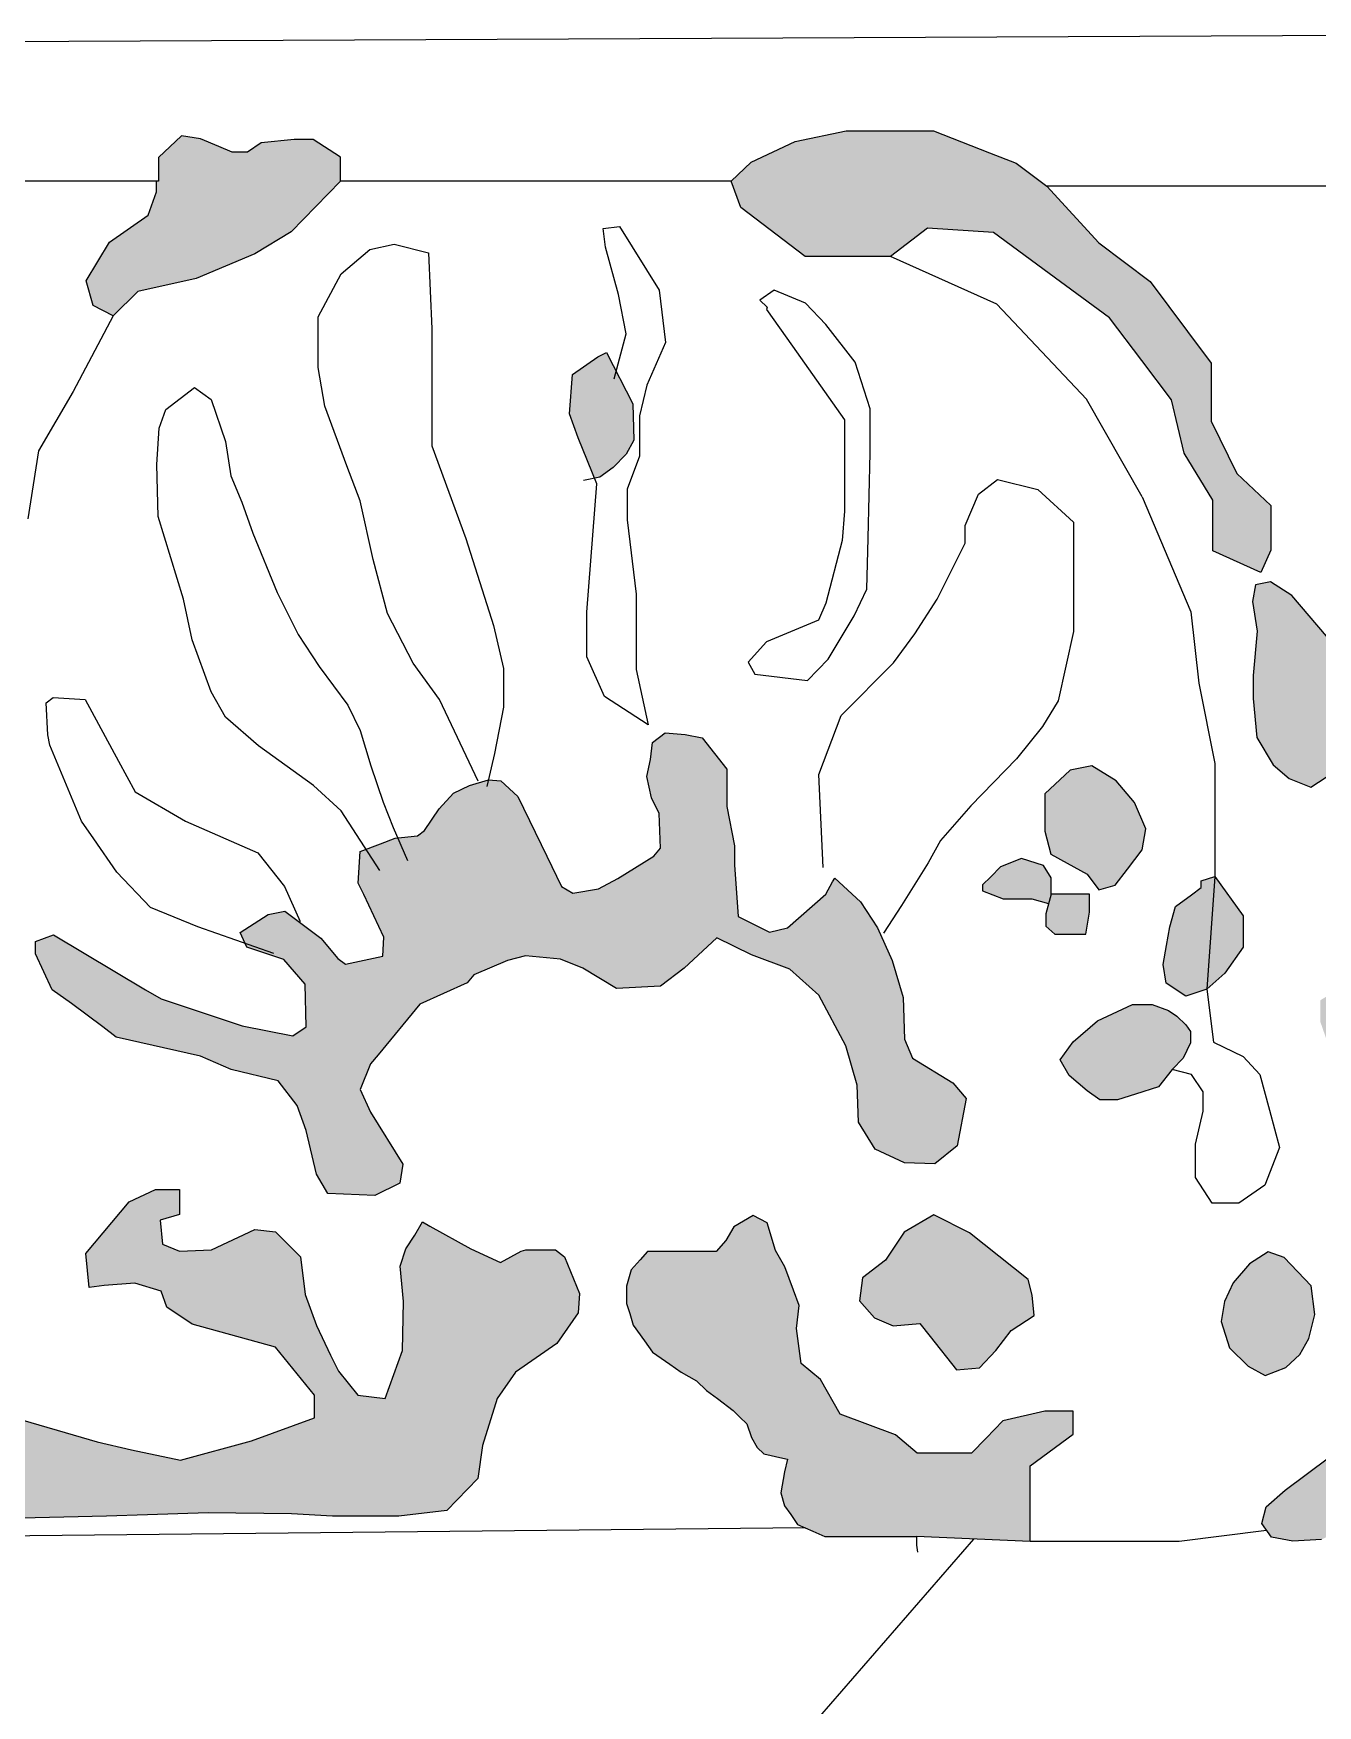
# Model space of a CAD drawing. Header units: inches. Extents: x 155 to 361, y 91 to 381.
# Drawn here: x 344.572 to 345.967, y 305.314 to 307.129 of the extents above; entities that cross this region are included whole.
import ezdxf

# ---------------------------------------------------------------- set-up
doc = ezdxf.new("R2010")
doc.units = ezdxf.units.IN
doc.header["$MEASUREMENT"] = 0
doc.layers.add('çziigi', color=10, linetype='Continuous')

msp = doc.modelspace()

# ---------------------------------------------------------------- hatches: boundary and pattern name
at = {"layer": 'çziigi'}
h = msp.add_hatch(color=256, dxfattribs=at)
h.dxf.hatch_style = 1
h.paths.add_polyline_path([(344.6969, 306.9319), (344.7058, 306.9573), (344.7058, 306.9691), (344.7078, 306.9691), (344.7078, 306.9946), (344.7329, 307.0182), (344.7536, 307.0151), (344.7735, 307.0066), (344.7878, 307.0005), (344.8047, 307.0005), (344.8196, 307.0107), (344.8552, 307.0142), (344.8759, 307.0142), (344.9056, 306.9951), (344.9056, 306.9691), (344.8521, 306.9141), (344.8126, 306.89), (344.749, 306.8633), (344.6855, 306.8493), (344.6588, 306.8226), (344.6371, 306.834), (344.6295, 306.8607), (344.6549, 306.9027)])
h = msp.add_hatch(color=256, dxfattribs=at)
h.dxf.hatch_style = 1
h.paths.add_polyline_path([(345.3299, 306.9691), (345.3517, 306.9895), (345.3994, 307.0122), (345.4547, 307.0235), (345.5496, 307.0235), (345.6104, 306.9999), (345.6395, 306.9886), (345.6726, 306.9634), (345.7294, 306.9019), (345.785, 306.8602), (345.8256, 306.8057), (345.8511, 306.7715), (345.8511, 306.7084), (345.879, 306.6516), (345.916, 306.6168), (345.916, 306.5682), (345.9053, 306.5442), (345.8532, 306.5676), (345.8532, 306.6226), (345.8221, 306.6736), (345.8082, 306.7316), (345.7758, 306.7744), (345.7409, 306.8205), (345.6754, 306.8687), (345.615, 306.9131), (345.5433, 306.9181), (345.5029, 306.8873), (345.4104, 306.8873), (345.3405, 306.9404)])
h.paths.add_polyline_path([(345.6707, 306.2632), (345.6707, 306.304), (345.6982, 306.3297), (345.7217, 306.3344), (345.7479, 306.318), (345.7679, 306.2945), (345.7802, 306.2658), (345.7764, 306.2432), (345.7603, 306.2221), (345.747, 306.2047), (345.7293, 306.1996), (345.7165, 306.2167), (345.6948, 306.2287), (345.677, 306.2385)])
h.paths.add_polyline_path([(345.6029, 306.205), (345.6118, 306.2138), (345.6226, 306.2246), (345.6454, 306.2338), (345.6691, 306.2262), (345.6773, 306.2126), (345.6773, 306.1948), (345.6747, 306.1849), (345.6565, 306.1898), (345.6254, 306.1898), (345.6029, 306.1986)])
h.paths.add_polyline_path([(345.6716, 306.1736), (345.6773, 306.1948), (345.7005, 306.1948), (345.7191, 306.1948), (345.7191, 306.1752), (345.7153, 306.1515), (345.6815, 306.1515), (345.6716, 306.16)])
h.paths.add_polyline_path([(345.8551, 306.214), (345.886, 306.1713), (345.886, 306.1373), (345.866, 306.1092), (345.8464, 306.0918)])
h.paths.add_polyline_path([(345.7013, 306.0346), (345.7277, 306.0575), (345.7659, 306.0752), (345.787, 306.0752), (345.8049, 306.0685), (345.814, 306.0624), (345.8236, 306.0529), (345.8287, 306.0457), (345.8287, 306.0336), (345.821, 306.0167), (345.809, 306.0047), (345.7941, 305.9858), (345.7692, 305.9778), (345.7497, 305.9716), (345.7304, 305.9716), (345.7165, 305.9813), (345.6969, 305.998), (345.6874, 306.0152)])
h.paths.add_polyline_path([(345.4692, 305.7535), (345.4724, 305.7783), (345.4975, 305.7977), (345.5177, 305.8278), (345.5499, 305.8469), (345.5886, 305.8273), (345.6525, 305.7765), (345.6567, 305.7595), (345.6591, 305.7373), (345.6341, 305.7212), (345.6172, 305.6993), (345.5995, 305.6808), (345.5745, 305.6785), (345.5459, 305.7147), (345.5349, 305.7287), (345.506, 305.7263), (345.4855, 305.7348)])
h.paths.add_polyline_path([(345.8622, 305.731), (345.8659, 305.7526), (345.875, 305.773), (345.8929, 305.7934), (345.913, 305.8066), (345.9306, 305.8003), (345.96, 305.7696), (345.9638, 305.7385), (345.9575, 305.7125), (345.9475, 305.6953), (345.9324, 305.6811), (345.9099, 305.6724), (345.8914, 305.6824), (345.8713, 305.7022)])
h.paths.add_polyline_path([(345.8026, 306.1392), (345.8063, 306.1595), (345.8125, 306.1816), (345.8298, 306.1942), (345.8404, 306.202), (345.8404, 306.2093), (345.8551, 306.214), (345.8464, 306.0918), (345.8237, 306.084), (345.8024, 306.0982), (345.799, 306.1187)])
h = msp.add_hatch(color=256, dxfattribs=at)
h.dxf.hatch_style = 1
h.paths.add_polyline_path([(345.1577, 306.7591), (345.1851, 306.7781), (345.1946, 306.7829), (345.2231, 306.7271), (345.2243, 306.6879), (345.216, 306.6725), (345.2017, 306.6582), (345.1874, 306.6475), (345.1815, 306.6463), (345.1637, 306.6903), (345.1542, 306.7164)])
h.paths.add_polyline_path([(344.9491, 306.2496), (344.965, 306.2557), (344.9894, 306.2581), (344.9967, 306.2642), (345.0126, 306.2874), (345.0285, 306.3045), (345.0456, 306.313), (345.0663, 306.3191), (345.0798, 306.3179), (345.0981, 306.3008), (345.1298, 306.2362), (345.1457, 306.2032), (345.1579, 306.1959), (345.186, 306.2008), (345.2067, 306.2118), (345.2458, 306.2362), (345.2532, 306.2447), (345.2519, 306.2825), (345.2434, 306.2996), (345.2385, 306.3228), (345.2422, 306.3411), (345.2445, 306.3595), (345.2583, 306.3702), (345.28, 306.3683), (345.2983, 306.3646), (345.3252, 306.3305), (345.3252, 306.2902), (345.3337, 306.2475), (345.3337, 306.2268), (345.3374, 306.1706), (345.3716, 306.1535), (345.3911, 306.1584), (345.4327, 306.195), (345.44, 306.2084), (345.4424, 306.2121), (345.4705, 306.1865), (345.4888, 306.1584), (345.5047, 306.123), (345.5169, 306.0828), (345.5181, 306.0376), (345.5267, 306.0169), (345.5706, 305.99), (345.5853, 305.973), (345.5755, 305.9217), (345.5511, 305.9022), (345.5181, 305.9034), (345.4864, 305.9181), (345.4681, 305.9473), (345.4668, 305.9876), (345.4546, 306.0303), (345.4253, 306.0852), (345.3936, 306.1133), (345.3521, 306.1291), (345.3142, 306.1474), (345.2788, 306.1145), (345.2532, 306.095), (345.2055, 306.0925), (345.1689, 306.1145), (345.1445, 306.1243), (345.1066, 306.1279), (345.0871, 306.123), (345.0505, 306.1072), (345.0431, 306.0986), (344.9918, 306.0755), (344.9467, 306.0206), (344.9381, 306.0108), (344.9271, 305.9827), (344.9381, 305.9583), (344.9735, 305.9019), (344.9699, 305.8811), (344.943, 305.8677), (344.8917, 305.8701), (344.8795, 305.8909), (344.8685, 305.9385), (344.8587, 305.9653), (344.838, 305.9922), (344.7867, 306.0044), (344.7537, 306.019), (344.6621, 306.0397), (344.6475, 306.0507), (344.6133, 306.0763), (344.5925, 306.091), (344.5742, 306.13), (344.5742, 306.1435), (344.5938, 306.1508), (344.6939, 306.091), (344.711, 306.0812), (344.7989, 306.0519), (344.8539, 306.041), (344.8685, 306.0507), (344.8673, 306.0971), (344.8441, 306.1239), (344.8038, 306.1373), (344.7965, 306.1532), (344.827, 306.1727), (344.8453, 306.1764), (344.8844, 306.1471), (344.9027, 306.1251), (344.9112, 306.119), (344.9515, 306.1276), (344.9528, 306.1483), (344.9308, 306.1947), (344.9247, 306.2069), (344.9271, 306.2411)])
h = msp.add_hatch(color=256, dxfattribs=at)
h.dxf.hatch_style = 1
h.paths.add_polyline_path([(346.3832, 306.7144), (346.3908, 306.7246), (346.4056, 306.7358), (346.4271, 306.7468), (346.4436, 306.744), (346.4652, 306.7327), (346.4855, 306.7195), (346.4874, 306.7098), (346.4803, 306.7044), (346.4764, 306.6944), (346.4465, 306.6835), (346.4275, 306.6765), (346.3993, 306.681), (346.3881, 306.6878), (346.3832, 306.6966), (346.3832, 306.7042)])
h.paths.add_polyline_path([(346.2597, 306.6547), (346.2597, 306.6702), (346.2597, 306.6893), (346.2667, 306.712), (346.2761, 306.7188), (346.2831, 306.7327), (346.2916, 306.7327), (346.3005, 306.7284), (346.3042, 306.7171), (346.3243, 306.7047), (346.3251, 306.6928), (346.3251, 306.6769), (346.3251, 306.6557), (346.3251, 306.6416), (346.3251, 306.632), (346.3209, 306.6238), (346.3209, 306.6122), (346.3125, 306.6044), (346.3125, 306.5984), (346.3048, 306.5924), (346.2927, 306.5905), (346.2811, 306.5934), (346.2688, 306.5995), (346.2597, 306.6099), (346.2597, 306.6362)])
h.paths.add_polyline_path([(346.0876, 306.4782), (346.0916, 306.4847), (346.0916, 306.4917), (346.0916, 306.4984), (346.0916, 306.5057), (346.0937, 306.5126), (346.0958, 306.5196), (346.1, 306.5337), (346.1, 306.5442), (346.1, 306.5576), (346.1, 306.5723), (346.1, 306.5984), (346.1, 306.6189), (346.1046, 306.632), (346.1122, 306.638), (346.1245, 306.6477), (346.1341, 306.6597), (346.1433, 306.6711), (346.1523, 306.6776), (346.1696, 306.6741), (346.1772, 306.6612), (346.1836, 306.6502), (346.1951, 306.6308), (346.1951, 306.6007), (346.1943, 306.5768), (346.1891, 306.5551), (346.2001, 306.5482), (346.2165, 306.5237), (346.224, 306.5083), (346.227, 306.4937), (346.2354, 306.4794), (346.2471, 306.4595), (346.2471, 306.4508), (346.2397, 306.4353), (346.2339, 306.4289), (346.2212, 306.4226), (346.2113, 306.4147), (346.1983, 306.409), (346.1916, 306.4025), (346.1879, 306.39), (346.1879, 306.3796), (346.1879, 306.3679), (346.1851, 306.3555), (346.1821, 306.342), (346.1728, 306.3318), (346.164, 306.3221), (346.1522, 306.3092), (346.1398, 306.3007), (346.1246, 306.2903), (346.108, 306.2903), (346.091, 306.2952), (346.0801, 306.3069), (346.0731, 306.3194), (346.0731, 306.3358), (346.0731, 306.3525), (346.0796, 306.3704), (346.0749, 306.4103), (346.0749, 306.4297), (346.0749, 306.4369), (346.0749, 306.4444), (346.0776, 306.4503), (346.08, 306.4557), (346.0833, 306.4631), (346.0876, 306.4725)])
h.paths.add_polyline_path([(345.897, 306.4072), (345.897, 306.4324), (345.9013, 306.4803), (345.8963, 306.5127), (345.8995, 306.5309), (345.9157, 306.5341), (345.9389, 306.5192), (345.9766, 306.475), (345.9861, 306.4551), (345.9861, 306.4224), (345.9903, 306.3985), (345.9903, 306.3469), (345.9856, 306.3282), (345.9596, 306.311), (345.9359, 306.3205), (345.9185, 306.3354), (345.9008, 306.3651)])
h.paths.add_polyline_path([(346.0329, 306.1639), (346.0329, 306.1749), (346.0239, 306.1933), (346.0239, 306.2069), (346.0471, 306.2201), (346.0835, 306.2201), (346.1187, 306.2201), (346.1371, 306.2265), (346.1511, 306.2313), (346.1659, 306.2445), (346.1843, 306.2513), (346.2059, 306.2592), (346.2199, 306.2592), (346.2263, 306.2592), (346.2263, 306.2405), (346.2263, 306.2277), (346.2187, 306.2165), (346.2133, 306.2084), (346.2031, 306.2061), (346.1539, 306.1817), (346.1283, 306.1817), (346.1115, 306.1649), (346.1259, 306.1373), (346.1341, 306.1214), (346.1431, 306.0893), (346.1431, 306.0668), (346.1323, 306.044), (346.121, 306.0202), (346.1035, 306.0116), (346.0839, 306.0021), (346.0671, 306.0021), (346.0559, 306.0021), (346.0503, 305.9912), (346.0455, 305.982), (346.0375, 305.9764), (346.007, 305.9764), (345.9954, 305.9764), (345.9878, 305.9864), (345.9814, 306.0036), (345.9762, 306.0177), (345.9762, 306.038), (345.9698, 306.0564), (345.9698, 306.0797), (345.981, 306.0865), (346.0038, 306.0865), (346.0239, 306.0865), (346.0399, 306.0865), (346.0487, 306.0913), (346.0487, 306.1033), (346.0487, 306.1181), (346.0487, 306.1285), (346.0487, 306.1409), (346.0391, 306.1549)])
h.paths.add_polyline_path([(345.9801, 305.5839), (346.0052, 305.6026), (346.0357, 305.627), (346.0672, 305.681), (346.1092, 305.7284), (346.1243, 305.7194), (346.1243, 305.6911), (346.1261, 305.6548), (346.1543, 305.6227), (346.1543, 305.5915), (346.1154, 305.5423), (346.0741, 305.5281), (346.0396, 305.5231), (346.0043, 305.511), (345.9712, 305.4942), (345.9398, 305.4923), (345.9168, 305.4969), (345.9062, 305.5115), (345.9111, 305.5299), (345.9317, 305.5478), (345.9546, 305.5649)])
h = msp.add_hatch(color=256, dxfattribs=at)
h.dxf.hatch_style = 1
h.paths.add_polyline_path([(344.974, 305.7528), (344.9703, 305.7912), (344.9765, 305.8098), (344.9865, 305.8247), (344.9945, 305.8392), (345.0026, 305.8346), (345.0473, 305.8098), (345.0795, 305.795), (345.1019, 305.8074), (345.1068, 305.8086), (345.1391, 305.8086), (345.149, 305.8012), (345.1652, 305.7615), (345.1639, 305.7404), (345.1404, 305.7069), (345.0957, 305.6759), (345.0758, 305.6474), (345.0597, 305.5965), (345.0547, 305.5606), (345.0212, 305.5259), (344.9691, 305.5197), (344.8971, 305.5197), (344.8524, 305.5221), (344.7618, 305.5234), (344.696, 305.5209), (344.6514, 305.5197), (344.5434, 305.5172), (344.5074, 305.5197), (344.4788, 305.5469), (344.4788, 305.5916), (344.4702, 305.6114), (344.423, 305.6561), (344.4056, 305.6747), (344.3746, 305.6821), (344.3262, 305.7106), (344.2989, 305.7354), (344.2927, 305.7553), (344.2778, 305.7615), (344.253, 305.7602), (344.1884, 305.795), (344.1661, 305.8346), (344.171, 305.8954), (344.2033, 305.9264), (344.253, 305.914), (344.3001, 305.8843), (344.3485, 305.8731), (344.4193, 305.8917), (344.454, 305.9264), (344.4689, 305.9413), (344.4999, 305.9177), (344.521, 305.8532), (344.5037, 305.821), (344.4764, 305.7925), (344.4565, 305.7615), (344.4726, 305.6995), (344.5061, 305.6548), (344.5434, 305.6288), (344.6414, 305.6003), (344.6787, 305.5916), (344.732, 305.5804), (344.809, 305.6015), (344.8772, 305.6263), (344.8772, 305.6511), (344.835, 305.7032), (344.7444, 305.728), (344.7171, 305.7466), (344.7109, 305.764), (344.6824, 305.7726), (344.6489, 305.7702), (344.6327, 305.7677), (344.629, 305.8049), (344.6762, 305.8607), (344.7047, 305.8743), (344.7308, 305.8743), (344.7308, 305.847), (344.7097, 305.8408), (344.7122, 305.8148), (344.7308, 305.8074), (344.7655, 305.8086), (344.8127, 305.8309), (344.835, 305.8284), (344.8623, 305.8012), (344.8673, 305.7602), (344.8797, 305.7268), (344.8946, 305.6945), (344.9033, 305.6772), (344.9244, 305.6511), (344.9542, 305.6474), (344.9728, 305.6995)])
h = msp.add_hatch(color=256, dxfattribs=at)
h.dxf.hatch_style = 1
h.paths.add_polyline_path([(345.2197, 305.7397), (345.2164, 305.7505), (345.2164, 305.7694), (345.2213, 305.7869), (345.2312, 305.798), (345.2391, 305.807), (345.2535, 305.807), (345.2706, 305.807), (345.2954, 305.807), (345.3136, 305.807), (345.3241, 305.819), (345.3328, 305.8338), (345.3537, 305.8459), (345.3691, 305.8382), (345.3779, 305.808), (345.3881, 305.7902), (345.3976, 305.7649), (345.4038, 305.7485), (345.4007, 305.7235), (345.4058, 305.6852), (345.4268, 305.668), (345.4483, 305.6302), (345.5083, 305.6081), (345.5318, 305.588), (345.5559, 305.588), (345.5911, 305.588), (345.6067, 305.6042), (345.625, 305.6231), (345.6706, 305.6335), (345.7012, 305.6335), (345.7012, 305.6087), (345.6548, 305.5742), (345.6548, 305.4921), (345.5313, 305.4975), (345.5133, 305.4975), (345.4896, 305.4975), (345.4701, 305.4975), (345.456, 305.4975), (345.4317, 305.4975), (345.4188, 305.5033), (345.4021, 305.5107), (345.3946, 305.5213), (345.3877, 305.531), (345.3839, 305.5451), (345.388, 305.5677), (345.3911, 305.5816), (345.3862, 305.5827), (345.3655, 305.5873), (345.3583, 305.594), (345.352, 305.6052), (345.347, 305.6198), (345.3394, 305.6272), (345.332, 305.6345), (345.3149, 305.6472), (345.3031, 305.6559), (345.2921, 305.6666), (345.2755, 305.6759), (345.2632, 305.6845), (345.2445, 305.6975), (345.2358, 305.7098), (345.2236, 305.7271)])

# ---------------------------------------------------------------- linework, layer by layer
for p, q in [((346.5093, 307.1294), (343.4915, 307.1154)), ((344.7329, 307.0182), (344.7078, 306.9946)), ((344.7536, 307.0151), (344.7329, 307.0182)), ((344.7735, 307.0066), (344.7536, 307.0151)), ((344.8552, 307.0142), (344.8196, 307.0107)), ((344.8759, 307.0142), (344.8552, 307.0142)), ((344.9056, 306.9951), (344.8759, 307.0142)), ((345.3994, 307.0122), (345.4547, 307.0235)), ((345.4547, 307.0235), (345.5496, 307.0235)), ((345.5496, 307.0235), (345.6104, 306.9999)), ((344.7078, 306.9946), (344.7078, 306.9691)), ((344.7878, 307.0005), (344.7735, 307.0066)), ((344.8047, 307.0005), (344.7878, 307.0005)), ((344.8196, 307.0107), (344.8047, 307.0005)), ((344.9056, 306.9691), (344.9056, 306.9951)), ((345.3517, 306.9895), (345.3994, 307.0122)), ((345.6104, 306.9999), (345.6395, 306.9886)), ((345.3299, 306.9691), (345.3517, 306.9895)), ((345.6395, 306.9886), (345.6726, 306.9634)), ((344.7078, 306.9691), (344.3351, 306.9691)), ((344.7058, 306.9573), (344.7058, 306.9691)), ((344.9056, 306.9691), (344.8521, 306.9141)), ((345.2373, 306.9691), (344.9056, 306.9691)), ((345.3299, 306.9691), (345.2373, 306.9691)), ((345.3405, 306.9404), (345.3299, 306.9691)), ((346.2152, 306.9634), (345.6726, 306.9634)), ((345.6726, 306.9634), (345.7294, 306.9019)), ((344.6969, 306.9319), (344.7058, 306.9573)), ((345.4104, 306.8873), (345.3405, 306.9404)), ((344.6549, 306.9027), (344.6969, 306.9319)), ((344.8521, 306.9141), (344.8126, 306.89)), ((345.191, 306.9175), (345.2088, 306.9197)), ((345.1934, 306.8973), (345.191, 306.9175)), ((345.2088, 306.9197), (345.2516, 306.8508)), ((345.5433, 306.9181), (345.5029, 306.8873)), ((345.615, 306.9131), (345.5433, 306.9181)), ((345.6754, 306.8687), (345.615, 306.9131)), ((344.6295, 306.8607), (344.6549, 306.9027)), ((344.8126, 306.89), (344.749, 306.8633)), ((344.9065, 306.8684), (344.9376, 306.8948)), ((344.9376, 306.8948), (344.964, 306.9007)), ((344.964, 306.9007), (345.0011, 306.8912)), ((345.0011, 306.8912), (345.0047, 306.8086)), ((345.2076, 306.8458), (345.1934, 306.8973)), ((345.5029, 306.8873), (345.4104, 306.8873)), ((345.6186, 306.8356), (345.5029, 306.8873)), ((345.7294, 306.9019), (345.785, 306.8602)), ((344.8813, 306.8217), (344.9065, 306.8684)), ((345.7409, 306.8205), (345.6754, 306.8687)), ((344.6371, 306.834), (344.6295, 306.8607)), ((344.6855, 306.8493), (344.6588, 306.8226)), ((344.749, 306.8633), (344.6855, 306.8493)), ((345.2516, 306.8508), (345.2587, 306.7938)), ((345.3766, 306.8508), (345.3612, 306.8399)), ((345.4106, 306.8367), (345.3766, 306.8508)), ((345.785, 306.8602), (345.8256, 306.8057)), ((344.6588, 306.8226), (344.6371, 306.834)), ((345.216, 306.8031), (345.2076, 306.8458)), ((345.3612, 306.8399), (345.3689, 306.8322)), ((345.3689, 306.8322), (345.3684, 306.8297)), ((345.4329, 306.8133), (345.4106, 306.8367)), ((345.7158, 306.7322), (345.6186, 306.8356)), ((344.6588, 306.8226), (344.6153, 306.7406)), ((344.8813, 306.7667), (344.8813, 306.8217)), ((345.3684, 306.8297), (345.3965, 306.7898)), ((345.4645, 306.7723), (345.4329, 306.8133)), ((345.7758, 306.7744), (345.7409, 306.8205)), ((345.0047, 306.8086), (345.0047, 306.7403)), ((345.2029, 306.7544), (345.216, 306.8031)), ((345.8256, 306.8057), (345.8511, 306.7715)), ((345.1577, 306.7591), (345.1851, 306.7781)), ((345.1851, 306.7781), (345.1946, 306.7829)), ((345.1946, 306.7829), (345.2231, 306.7271)), ((345.2587, 306.7938), (345.2385, 306.7475)), ((345.3965, 306.7898), (345.3965, 306.7898)), ((345.3965, 306.7898), (345.453, 306.7099)), ((344.8885, 306.7248), (344.8813, 306.7667)), ((345.1542, 306.7164), (345.1577, 306.7591)), ((345.481, 306.7219), (345.4645, 306.7723)), ((345.8082, 306.7316), (345.7758, 306.7744)), ((345.8511, 306.7715), (345.8511, 306.7084)), ((344.6153, 306.7406), (344.5777, 306.6762)), ((344.7159, 306.7211), (344.747, 306.745)), ((344.747, 306.745), (344.765, 306.7318)), ((345.0047, 306.7403), (345.0047, 306.6817)), ((345.2385, 306.7475), (345.2302, 306.7142)), ((344.765, 306.7318), (344.7806, 306.6864)), ((344.9125, 306.6601), (344.8885, 306.7248)), ((345.2231, 306.7271), (345.2243, 306.6879)), ((345.7763, 306.6263), (345.7158, 306.7322)), ((345.8221, 306.6736), (345.8082, 306.7316)), ((344.7087, 306.7007), (344.7159, 306.7211)), ((345.1637, 306.6903), (345.1542, 306.7164)), ((345.2302, 306.7142), (345.2302, 306.6703)), ((345.453, 306.7099), (345.453, 306.6703)), ((345.481, 306.6739), (345.481, 306.7219)), ((345.8511, 306.7084), (345.879, 306.6516)), ((344.7063, 306.6612), (344.7087, 306.7007)), ((344.7806, 306.6864), (344.7866, 306.6492)), ((345.1839, 306.6404), (345.1637, 306.6903)), ((345.2243, 306.6879), (345.216, 306.6725)), ((344.5777, 306.6762), (344.5662, 306.6023)), ((345.0047, 306.6817), (345.0419, 306.5811)), ((345.216, 306.6725), (345.2017, 306.6582)), ((345.2302, 306.6703), (345.2171, 306.6347)), ((345.453, 306.6703), (345.453, 306.6106)), ((345.4786, 306.5813), (345.481, 306.6739)), ((345.8532, 306.6226), (345.8221, 306.6736)), ((344.7075, 306.6049), (344.7063, 306.6612)), ((344.9269, 306.6218), (344.9125, 306.6601)), ((345.2017, 306.6582), (345.1874, 306.6475)), ((345.879, 306.6516), (345.916, 306.6168)), ((344.7866, 306.6492), (344.7986, 306.6205)), ((345.1874, 306.6475), (345.1696, 306.644)), ((345.1732, 306.5011), (345.1839, 306.6404)), ((345.2171, 306.6347), (345.2171, 306.6014)), ((345.5987, 306.6293), (345.6193, 306.645)), ((345.6193, 306.645), (345.663, 306.6341)), ((345.663, 306.6341), (345.7019, 306.5989)), ((344.7986, 306.6205), (344.8105, 306.587)), ((344.9412, 306.5583), (344.9269, 306.6218)), ((345.5841, 306.5953), (345.5987, 306.6293)), ((345.7763, 306.6263), (345.829, 306.5016)), ((345.8532, 306.5676), (345.8532, 306.6226)), ((345.916, 306.6168), (345.916, 306.5682)), ((344.7351, 306.5152), (344.7075, 306.6049)), ((345.2171, 306.6014), (345.2266, 306.5207)), ((345.453, 306.6106), (345.4505, 306.579)), ((345.5841, 306.5759), (345.5841, 306.5953)), ((345.7019, 306.5989), (345.7019, 306.5686)), ((344.8105, 306.587), (344.8369, 306.5223)), ((345.0419, 306.5811), (345.0718, 306.4865)), ((345.4505, 306.579), (345.4329, 306.511)), ((345.4774, 306.5262), (345.4786, 306.5813)), ((345.5537, 306.5152), (345.5841, 306.5759)), ((345.7019, 306.5686), (345.7019, 306.5358)), ((345.9053, 306.5442), (345.8532, 306.5676)), ((345.916, 306.5682), (345.9053, 306.5442)), ((344.9568, 306.4997), (344.9412, 306.5583)), ((344.8369, 306.5223), (344.8597, 306.4768)), ((345.4634, 306.497), (345.4774, 306.5262)), ((345.7019, 306.5358), (345.7019, 306.48)), ((345.8995, 306.5309), (345.8963, 306.5127)), ((345.9157, 306.5341), (345.8995, 306.5309)), ((345.9389, 306.5192), (345.9157, 306.5341)), ((344.7446, 306.4709), (344.7351, 306.5152)), ((345.2266, 306.5207), (345.2266, 306.4637)), ((345.4329, 306.511), (345.4247, 306.4923)), ((345.5294, 306.4776), (345.5537, 306.5152)), ((345.8963, 306.5127), (345.9013, 306.4803)), ((345.9766, 306.475), (345.9389, 306.5192)), ((344.9844, 306.4458), (344.9568, 306.4997)), ((345.0718, 306.4865), (345.0826, 306.4398)), ((345.1732, 306.4524), (345.1732, 306.5011)), ((345.4247, 306.4923), (345.3684, 306.4688)), ((345.4352, 306.4501), (345.4634, 306.497)), ((345.829, 306.5016), (345.8379, 306.4241)), ((344.765, 306.4146), (344.7446, 306.4709)), ((344.8597, 306.4768), (344.8824, 306.4421)), ((345.3684, 306.4688), (345.3485, 306.4466)), ((345.5064, 306.446), (345.5294, 306.4776)), ((345.7019, 306.48), (345.6849, 306.4048)), ((345.9013, 306.4803), (345.897, 306.4324)), ((345.1922, 306.4096), (345.1732, 306.4524)), ((345.2266, 306.4637), (345.2266, 306.4387)), ((345.413, 306.4267), (345.4352, 306.4501)), ((344.8824, 306.4421), (344.9136, 306.4002)), ((345.0131, 306.4063), (344.9844, 306.4458)), ((345.0826, 306.4398), (345.0826, 306.3979)), ((345.2266, 306.4387), (345.2397, 306.3788)), ((345.3485, 306.4466), (345.3555, 306.4337)), ((345.3555, 306.4337), (345.413, 306.4267)), ((345.4493, 306.389), (345.5064, 306.446)), ((345.897, 306.4324), (345.897, 306.4072)), ((344.7806, 306.3871), (344.765, 306.4146)), ((345.8379, 306.4241), (345.8551, 306.3367)), ((344.5859, 306.4026), (344.5937, 306.4083)), ((344.5879, 306.368), (344.5859, 306.4026)), ((344.5937, 306.4083), (344.6282, 306.4063)), ((344.6282, 306.4063), (344.6646, 306.3393)), ((344.9136, 306.4002), (344.9268, 306.3727)), ((345.0551, 306.3177), (345.0131, 306.4063)), ((345.0826, 306.3979), (345.073, 306.3476)), ((345.2397, 306.3788), (345.1922, 306.4096)), ((345.6849, 306.4048), (345.6679, 306.3769)), ((345.897, 306.4072), (345.9008, 306.3651)), ((344.8165, 306.3559), (344.7806, 306.3871)), ((345.425, 306.3247), (345.4493, 306.389)), ((344.5899, 306.3566), (344.5879, 306.368)), ((344.9268, 306.3727), (344.9387, 306.3344)), ((345.2422, 306.3411), (345.2445, 306.3595)), ((345.2445, 306.3595), (345.2583, 306.3702)), ((345.2583, 306.3702), (345.28, 306.3683)), ((345.28, 306.3683), (345.2983, 306.3646)), ((345.2983, 306.3646), (345.3252, 306.3305)), ((345.6679, 306.3769), (345.6399, 306.3417)), ((345.9008, 306.3651), (345.9185, 306.3354)), ((344.6243, 306.2742), (344.5899, 306.3566)), ((344.8764, 306.3128), (344.8165, 306.3559)), ((345.073, 306.3476), (345.0646, 306.3117)), ((345.2385, 306.3228), (345.2422, 306.3411)), ((345.6399, 306.3417), (345.5902, 306.2907)), ((344.6646, 306.3393), (344.6827, 306.306)), ((344.9387, 306.3344), (344.9519, 306.2949)), ((345.2434, 306.2996), (345.2385, 306.3228)), ((345.3252, 306.3305), (345.3252, 306.2902)), ((345.4298, 306.224), (345.425, 306.3247)), ((345.6982, 306.3297), (345.6707, 306.304)), ((345.7217, 306.3344), (345.6982, 306.3297)), ((345.7479, 306.318), (345.7217, 306.3344)), ((345.8551, 306.3367), (345.8551, 306.2615)), ((345.9185, 306.3354), (345.9359, 306.3205)), ((345.9596, 306.311), (345.9856, 306.3282)), ((344.6827, 306.306), (344.7374, 306.2742)), ((344.9064, 306.2853), (344.8764, 306.3128)), ((345.0126, 306.2874), (345.0285, 306.3045)), ((345.0285, 306.3045), (345.0456, 306.313)), ((345.0456, 306.313), (345.0663, 306.3191)), ((345.0663, 306.3191), (345.0798, 306.3179)), ((345.0798, 306.3179), (345.0981, 306.3008)), ((345.7679, 306.2945), (345.7479, 306.318)), ((345.9359, 306.3205), (345.9596, 306.311)), ((344.9519, 306.2949), (344.9627, 306.2673)), ((344.9967, 306.2642), (345.0126, 306.2874)), ((345.0981, 306.3008), (345.1298, 306.2362)), ((345.2519, 306.2825), (345.2434, 306.2996)), ((345.3252, 306.2902), (345.3337, 306.2475)), ((345.5902, 306.2907), (345.5574, 306.2531)), ((345.6707, 306.304), (345.6707, 306.2632)), ((345.7802, 306.2658), (345.7679, 306.2945)), ((344.6378, 306.2551), (344.6243, 306.2742)), ((344.7374, 306.2742), (344.816, 306.2398)), ((344.9483, 306.2206), (344.9064, 306.2853)), ((345.2532, 306.2447), (345.2519, 306.2825)), ((344.6627, 306.2187), (344.6378, 306.2551)), ((344.9491, 306.2496), (344.965, 306.2557)), ((344.9627, 306.2673), (344.9783, 306.2314)), ((344.965, 306.2557), (344.9894, 306.2581)), ((344.9894, 306.2581), (344.9967, 306.2642)), ((345.5574, 306.2531), (345.544, 306.2288)), ((345.6707, 306.2632), (345.677, 306.2385)), ((345.7764, 306.2432), (345.7802, 306.2658)), ((345.8551, 306.2615), (345.8551, 306.214)), ((344.816, 306.2398), (344.8447, 306.2034)), ((344.9247, 306.2069), (344.9271, 306.2411)), ((344.9271, 306.2411), (344.9491, 306.2496)), ((345.1298, 306.2362), (345.1457, 306.2032)), ((345.2067, 306.2118), (345.2458, 306.2362)), ((345.2458, 306.2362), (345.2532, 306.2447)), ((345.3337, 306.2475), (345.3337, 306.2268)), ((345.6454, 306.2338), (345.6226, 306.2246)), ((345.6691, 306.2262), (345.6454, 306.2338)), ((345.677, 306.2385), (345.6948, 306.2287)), ((345.7603, 306.2221), (345.7764, 306.2432)), ((344.6991, 306.1804), (344.6627, 306.2187)), ((345.3337, 306.2268), (345.3374, 306.1706)), ((345.544, 306.2288), (345.5149, 306.1827)), ((345.6118, 306.2138), (345.6029, 306.205)), ((345.6226, 306.2246), (345.6118, 306.2138)), ((345.6773, 306.2126), (345.6691, 306.2262)), ((345.6948, 306.2287), (345.7165, 306.2167)), ((345.7165, 306.2167), (345.7293, 306.1996)), ((345.747, 306.2047), (345.7603, 306.2221)), ((345.8404, 306.2093), (345.8551, 306.214)), ((345.8551, 306.214), (345.8464, 306.0918)), ((345.8551, 306.214), (345.886, 306.1713)), ((344.8447, 306.2034), (344.8619, 306.1651)), ((344.9308, 306.1947), (344.9247, 306.2069)), ((345.1457, 306.2032), (345.1579, 306.1959)), ((345.1579, 306.1959), (345.186, 306.2008)), ((345.186, 306.2008), (345.2067, 306.2118)), ((345.4327, 306.195), (345.44, 306.2084)), ((345.44, 306.2084), (345.4424, 306.2121)), ((345.4424, 306.2121), (345.4705, 306.1865)), ((345.6029, 306.205), (345.6029, 306.1986)), ((345.6029, 306.1986), (345.6254, 306.1898)), ((345.6773, 306.1948), (345.6773, 306.2126)), ((345.7293, 306.1996), (345.747, 306.2047)), ((345.8298, 306.1942), (345.8404, 306.202)), ((345.8404, 306.202), (345.8404, 306.2093)), ((344.7508, 306.1594), (344.6991, 306.1804)), ((344.9528, 306.1483), (344.9308, 306.1947)), ((345.3911, 306.1584), (345.4327, 306.195)), ((345.4705, 306.1865), (345.4888, 306.1584)), ((345.5149, 306.1827), (345.4954, 306.1524)), ((345.6254, 306.1898), (345.6565, 306.1898)), ((345.6565, 306.1898), (345.6747, 306.1849)), ((345.6773, 306.1948), (345.6716, 306.1736)), ((345.7005, 306.1948), (345.6773, 306.1948)), ((345.7191, 306.1948), (345.7005, 306.1948)), ((345.7191, 306.1752), (345.7191, 306.1948)), ((345.8063, 306.1595), (345.8125, 306.1816)), ((345.8125, 306.1816), (345.8298, 306.1942)), ((344.8332, 306.1306), (344.7508, 306.1594)), ((344.7965, 306.1532), (344.827, 306.1727)), ((344.827, 306.1727), (344.8453, 306.1764)), ((344.8453, 306.1764), (344.8844, 306.1471)), ((345.3374, 306.1706), (345.3716, 306.1535)), ((345.6716, 306.1736), (345.6716, 306.16)), ((345.6716, 306.16), (345.6815, 306.1515)), ((345.7153, 306.1515), (345.7191, 306.1752)), ((345.8026, 306.1392), (345.8063, 306.1595)), ((345.886, 306.1713), (345.886, 306.1373)), ((344.5742, 306.1435), (344.5938, 306.1508)), ((344.5742, 306.13), (344.5742, 306.1435)), ((344.5938, 306.1508), (344.6939, 306.091)), ((344.8038, 306.1373), (344.7965, 306.1532)), ((344.8844, 306.1471), (344.9027, 306.1251)), ((344.9515, 306.1276), (344.9528, 306.1483)), ((345.3142, 306.1474), (345.2788, 306.1145)), ((345.3521, 306.1291), (345.3142, 306.1474)), ((345.3716, 306.1535), (345.3911, 306.1584)), ((345.4888, 306.1584), (345.5047, 306.123)), ((345.6815, 306.1515), (345.7153, 306.1515)), ((344.5925, 306.091), (344.5742, 306.13)), ((344.8441, 306.1239), (344.8038, 306.1373)), ((344.8673, 306.0971), (344.8441, 306.1239)), ((344.9027, 306.1251), (344.9112, 306.119)), ((344.9112, 306.119), (344.9515, 306.1276)), ((345.0871, 306.123), (345.0505, 306.1072)), ((345.1066, 306.1279), (345.0871, 306.123)), ((345.1445, 306.1243), (345.1066, 306.1279)), ((345.1689, 306.1145), (345.1445, 306.1243)), ((345.3936, 306.1133), (345.3521, 306.1291)), ((345.5047, 306.123), (345.5169, 306.0828)), ((345.799, 306.1187), (345.8026, 306.1392)), ((345.886, 306.1373), (345.866, 306.1092)), ((345.0505, 306.1072), (345.0431, 306.0986)), ((345.2055, 306.0925), (345.1689, 306.1145)), ((345.2788, 306.1145), (345.2532, 306.095)), ((345.4253, 306.0852), (345.3936, 306.1133)), ((345.8024, 306.0982), (345.799, 306.1187)), ((345.866, 306.1092), (345.8464, 306.0918)), ((344.6133, 306.0763), (344.5925, 306.091)), ((344.6939, 306.091), (344.711, 306.0812)), ((344.8685, 306.0507), (344.8673, 306.0971)), ((345.0431, 306.0986), (344.9918, 306.0755)), ((345.2532, 306.095), (345.2055, 306.0925)), ((345.8237, 306.084), (345.8024, 306.0982)), ((345.8464, 306.0918), (345.8237, 306.084)), ((345.8464, 306.0918), (345.8538, 306.0341)), ((344.6475, 306.0507), (344.6133, 306.0763)), ((344.711, 306.0812), (344.7989, 306.0519)), ((344.9918, 306.0755), (344.9467, 306.0206)), ((345.4546, 306.0303), (345.4253, 306.0852)), ((345.5169, 306.0828), (345.5181, 306.0376)), ((345.7277, 306.0575), (345.7659, 306.0752)), ((345.7659, 306.0752), (345.787, 306.0752)), ((345.787, 306.0752), (345.8049, 306.0685)), ((345.8049, 306.0685), (345.814, 306.0624)), ((344.6621, 306.0397), (344.6475, 306.0507)), ((344.7989, 306.0519), (344.8539, 306.041)), ((344.8539, 306.041), (344.8685, 306.0507)), ((345.7013, 306.0346), (345.7277, 306.0575)), ((345.814, 306.0624), (345.8236, 306.0529)), ((345.8236, 306.0529), (345.8287, 306.0457)), ((344.7537, 306.019), (344.6621, 306.0397)), ((345.5181, 306.0376), (345.5267, 306.0169)), ((345.6874, 306.0152), (345.7013, 306.0346)), ((345.8287, 306.0336), (345.821, 306.0167)), ((345.8287, 306.0457), (345.8287, 306.0336)), ((345.8538, 306.0341), (345.8861, 306.0186)), ((344.7867, 306.0044), (344.7537, 306.019)), ((344.9467, 306.0206), (344.9381, 306.0108)), ((345.4668, 305.9876), (345.4546, 306.0303)), ((345.5267, 306.0169), (345.5706, 305.99)), ((345.6969, 305.998), (345.6874, 306.0152)), ((345.821, 306.0167), (345.809, 306.0047)), ((345.8861, 306.0186), (345.9041, 305.9992)), ((344.838, 305.9922), (344.7867, 306.0044)), ((344.9381, 306.0108), (344.9271, 305.9827)), ((345.7165, 305.9813), (345.6969, 305.998)), ((345.809, 306.0047), (345.7941, 305.9858)), ((345.8299, 305.9992), (345.809, 306.0047)), ((345.8424, 305.9803), (345.8299, 305.9992)), ((345.9041, 305.9992), (345.9145, 305.9604)), ((344.8587, 305.9653), (344.838, 305.9922)), ((344.9271, 305.9827), (344.9381, 305.9583)), ((345.4681, 305.9473), (345.4668, 305.9876)), ((345.5706, 305.99), (345.5853, 305.973)), ((345.7304, 305.9716), (345.7165, 305.9813)), ((345.7692, 305.9778), (345.7497, 305.9716)), ((345.7941, 305.9858), (345.7692, 305.9778)), ((345.8424, 305.9594), (345.8424, 305.9803)), ((344.8685, 305.9385), (344.8587, 305.9653)), ((345.5853, 305.973), (345.5755, 305.9217)), ((345.7497, 305.9716), (345.7304, 305.9716)), ((345.9145, 305.9604), (345.9254, 305.92)), ((344.9381, 305.9583), (344.9735, 305.9019)), ((345.4864, 305.9181), (345.4681, 305.9473)), ((345.8344, 305.9236), (345.8424, 305.9594)), ((344.8795, 305.8909), (344.8685, 305.9385)), ((345.8344, 305.8873), (345.8344, 305.9236)), ((345.5181, 305.9034), (345.4864, 305.9181)), ((345.5755, 305.9217), (345.5511, 305.9022)), ((345.9254, 305.92), (345.9095, 305.8789)), ((344.8917, 305.8701), (344.8795, 305.8909)), ((344.9735, 305.9019), (344.9699, 305.8811)), ((345.5511, 305.9022), (345.5181, 305.9034)), ((345.8523, 305.8595), (345.8344, 305.8873)), ((344.6762, 305.8607), (344.7047, 305.8743)), ((344.7047, 305.8743), (344.7308, 305.8743)), ((344.7308, 305.8743), (344.7308, 305.847)), ((344.943, 305.8677), (344.8917, 305.8701)), ((344.9699, 305.8811), (344.943, 305.8677)), ((345.9095, 305.8789), (345.8812, 305.8595)), ((344.629, 305.8049), (344.6762, 305.8607)), ((345.8812, 305.8595), (345.8523, 305.8595)), ((344.7308, 305.847), (344.7097, 305.8408)), ((344.7097, 305.8408), (344.7122, 305.8148)), ((344.9865, 305.8247), (344.9945, 305.8392)), ((344.9945, 305.8392), (345.0026, 305.8346)), ((345.0026, 305.8346), (345.0473, 305.8098)), ((345.3328, 305.8338), (345.3241, 305.819)), ((345.3537, 305.8459), (345.3328, 305.8338)), ((345.3691, 305.8382), (345.3537, 305.8459)), ((345.3779, 305.808), (345.3691, 305.8382)), ((345.5499, 305.8469), (345.5177, 305.8278)), ((345.5886, 305.8273), (345.5499, 305.8469)), ((344.7122, 305.8148), (344.7308, 305.8074)), ((344.7655, 305.8086), (344.8127, 305.8309)), ((344.8127, 305.8309), (344.835, 305.8284)), ((344.835, 305.8284), (344.8623, 305.8012)), ((344.9765, 305.8098), (344.9865, 305.8247)), ((345.3241, 305.819), (345.3136, 305.807)), ((345.5177, 305.8278), (345.4975, 305.7977)), ((345.6525, 305.7765), (345.5886, 305.8273)), ((344.6327, 305.7677), (344.629, 305.8049)), ((344.7308, 305.8074), (344.7655, 305.8086)), ((344.8623, 305.8012), (344.8673, 305.7602)), ((344.9703, 305.7912), (344.9765, 305.8098)), ((345.0473, 305.8098), (345.0795, 305.795)), ((345.0795, 305.795), (345.1019, 305.8074)), ((345.1019, 305.8074), (345.1068, 305.8086)), ((345.1068, 305.8086), (345.1391, 305.8086)), ((345.1391, 305.8086), (345.149, 305.8012)), ((345.149, 305.8012), (345.1652, 305.7615)), ((345.2312, 305.798), (345.2213, 305.7869)), ((345.2391, 305.807), (345.2312, 305.798)), ((345.2535, 305.807), (345.2391, 305.807)), ((345.2706, 305.807), (345.2535, 305.807)), ((345.2954, 305.807), (345.2706, 305.807)), ((345.3136, 305.807), (345.2954, 305.807)), ((345.3881, 305.7902), (345.3779, 305.808)), ((345.4975, 305.7977), (345.4724, 305.7783)), ((345.913, 305.8066), (345.8929, 305.7934)), ((345.9306, 305.8003), (345.913, 305.8066)), ((345.96, 305.7696), (345.9306, 305.8003)), ((344.974, 305.7528), (344.9703, 305.7912)), ((345.2213, 305.7869), (345.2164, 305.7694)), ((345.3976, 305.7649), (345.3881, 305.7902)), ((345.4724, 305.7783), (345.4692, 305.7535)), ((345.8929, 305.7934), (345.875, 305.773)), ((344.6489, 305.7702), (344.6327, 305.7677)), ((344.6824, 305.7726), (344.6489, 305.7702)), ((344.7109, 305.764), (344.6824, 305.7726)), ((344.7171, 305.7466), (344.7109, 305.764)), ((344.8673, 305.7602), (344.8797, 305.7268)), ((345.1652, 305.7615), (345.1639, 305.7404)), ((345.2164, 305.7694), (345.2164, 305.7505)), ((345.4038, 305.7485), (345.3976, 305.7649)), ((345.6567, 305.7595), (345.6525, 305.7765)), ((345.875, 305.773), (345.8659, 305.7526)), ((345.9638, 305.7385), (345.96, 305.7696)), ((344.7444, 305.728), (344.7171, 305.7466)), ((344.9728, 305.6995), (344.974, 305.7528)), ((345.2164, 305.7505), (345.2197, 305.7397)), ((345.4007, 305.7235), (345.4038, 305.7485)), ((345.4692, 305.7535), (345.4855, 305.7348)), ((345.6591, 305.7373), (345.6567, 305.7595)), ((345.8659, 305.7526), (345.8622, 305.731)), ((344.835, 305.7032), (344.7444, 305.728)), ((344.8797, 305.7268), (344.8946, 305.6945)), ((345.1639, 305.7404), (345.1404, 305.7069)), ((345.2197, 305.7397), (345.2236, 305.7271)), ((345.2236, 305.7271), (345.2358, 305.7098)), ((345.4855, 305.7348), (345.506, 305.7263)), ((345.506, 305.7263), (345.5349, 305.7287)), ((345.5349, 305.7287), (345.5459, 305.7147)), ((345.6341, 305.7212), (345.6591, 305.7373)), ((345.8622, 305.731), (345.8713, 305.7022)), ((345.9575, 305.7125), (345.9638, 305.7385)), ((345.1404, 305.7069), (345.0957, 305.6759)), ((345.2358, 305.7098), (345.2445, 305.6975)), ((345.4058, 305.6852), (345.4007, 305.7235)), ((345.5459, 305.7147), (345.5745, 305.6785)), ((345.6172, 305.6993), (345.6341, 305.7212)), ((345.9475, 305.6953), (345.9575, 305.7125)), ((344.8772, 305.6511), (344.835, 305.7032)), ((344.8946, 305.6945), (344.9033, 305.6772)), ((344.9542, 305.6474), (344.9728, 305.6995)), ((345.2445, 305.6975), (345.2632, 305.6845)), ((345.5995, 305.6808), (345.6172, 305.6993)), ((345.8713, 305.7022), (345.8914, 305.6824)), ((345.9324, 305.6811), (345.9475, 305.6953)), ((344.9033, 305.6772), (344.9244, 305.6511)), ((345.0957, 305.6759), (345.0758, 305.6474)), ((345.2632, 305.6845), (345.2755, 305.6759)), ((345.2755, 305.6759), (345.2921, 305.6666)), ((345.4268, 305.668), (345.4058, 305.6852)), ((345.5745, 305.6785), (345.5995, 305.6808)), ((345.8914, 305.6824), (345.9099, 305.6724)), ((345.9099, 305.6724), (345.9324, 305.6811)), ((344.8772, 305.6263), (344.8772, 305.6511)), ((344.9244, 305.6511), (344.9542, 305.6474)), ((345.2921, 305.6666), (345.3031, 305.6559)), ((345.3031, 305.6559), (345.3149, 305.6472)), ((345.4483, 305.6302), (345.4268, 305.668)), ((345.0758, 305.6474), (345.0597, 305.5965)), ((345.3149, 305.6472), (345.332, 305.6345)), ((345.332, 305.6345), (345.3394, 305.6272)), ((345.6706, 305.6335), (345.625, 305.6231)), ((345.7012, 305.6335), (345.6706, 305.6335)), ((345.7012, 305.6087), (345.7012, 305.6335)), ((344.5434, 305.6288), (344.6414, 305.6003)), ((344.809, 305.6015), (344.8772, 305.6263)), ((345.3394, 305.6272), (345.347, 305.6198)), ((345.347, 305.6198), (345.352, 305.6052)), ((345.5083, 305.6081), (345.4483, 305.6302)), ((345.625, 305.6231), (345.6067, 305.6042)), ((344.6414, 305.6003), (344.6787, 305.5916)), ((344.732, 305.5804), (344.809, 305.6015)), ((345.0597, 305.5965), (345.0547, 305.5606)), ((345.352, 305.6052), (345.3583, 305.594)), ((345.5318, 305.588), (345.5083, 305.6081)), ((345.6067, 305.6042), (345.5911, 305.588)), ((345.6548, 305.5742), (345.7012, 305.6087)), ((344.6787, 305.5916), (344.732, 305.5804)), ((345.3583, 305.594), (345.3655, 305.5873)), ((345.3655, 305.5873), (345.3862, 305.5827)), ((345.3862, 305.5827), (345.3911, 305.5816)), ((345.3911, 305.5816), (345.388, 305.5677)), ((345.5559, 305.588), (345.5318, 305.588)), ((345.5911, 305.588), (345.5559, 305.588)), ((345.9546, 305.5649), (345.9801, 305.5839)), ((345.0547, 305.5606), (345.0212, 305.5259)), ((345.388, 305.5677), (345.3839, 305.5451)), ((345.6548, 305.4921), (345.6548, 305.5742)), ((345.9317, 305.5478), (345.9546, 305.5649)), ((345.3839, 305.5451), (345.3877, 305.531)), ((345.9111, 305.5299), (345.9317, 305.5478)), ((345.0212, 305.5259), (344.9691, 305.5197)), ((345.3877, 305.531), (345.3946, 305.5213)), ((345.9062, 305.5115), (345.9111, 305.5299)), ((345.4104, 305.507), (332.6842, 305.3773)), ((344.6514, 305.5197), (344.5434, 305.5172)), ((344.696, 305.5209), (344.6514, 305.5197)), ((344.7618, 305.5234), (344.696, 305.5209)), ((344.8524, 305.5221), (344.7618, 305.5234)), ((344.8971, 305.5197), (344.8524, 305.5221)), ((344.9691, 305.5197), (344.8971, 305.5197)), ((345.3946, 305.5213), (345.4021, 305.5107)), ((345.4021, 305.5107), (345.4188, 305.5033)), ((345.9168, 305.4969), (345.9062, 305.5115)), ((345.593, 305.4948), (345.3663, 305.2337)), ((345.4188, 305.5033), (345.4317, 305.4975)), ((345.4317, 305.4975), (345.456, 305.4975)), ((345.456, 305.4975), (345.4701, 305.4975)), ((345.4701, 305.4975), (345.4896, 305.4975)), ((345.4896, 305.4975), (345.5133, 305.4975)), ((345.5133, 305.4975), (345.5313, 305.4975)), ((345.5313, 305.4975), (345.5313, 305.4881)), ((345.6548, 305.4921), (345.5313, 305.4975)), ((345.5313, 305.4881), (345.5324, 305.4804)), ((345.7145, 305.4921), (345.6548, 305.4921)), ((345.8165, 305.4921), (345.7145, 305.4921)), ((345.9115, 305.5042), (345.8165, 305.4921)), ((345.9398, 305.4923), (345.9168, 305.4969)), ((345.9712, 305.4942), (345.9398, 305.4923))]:
    msp.add_line(p, q, dxfattribs=at)

doc.saveas('drawing.dxf')
